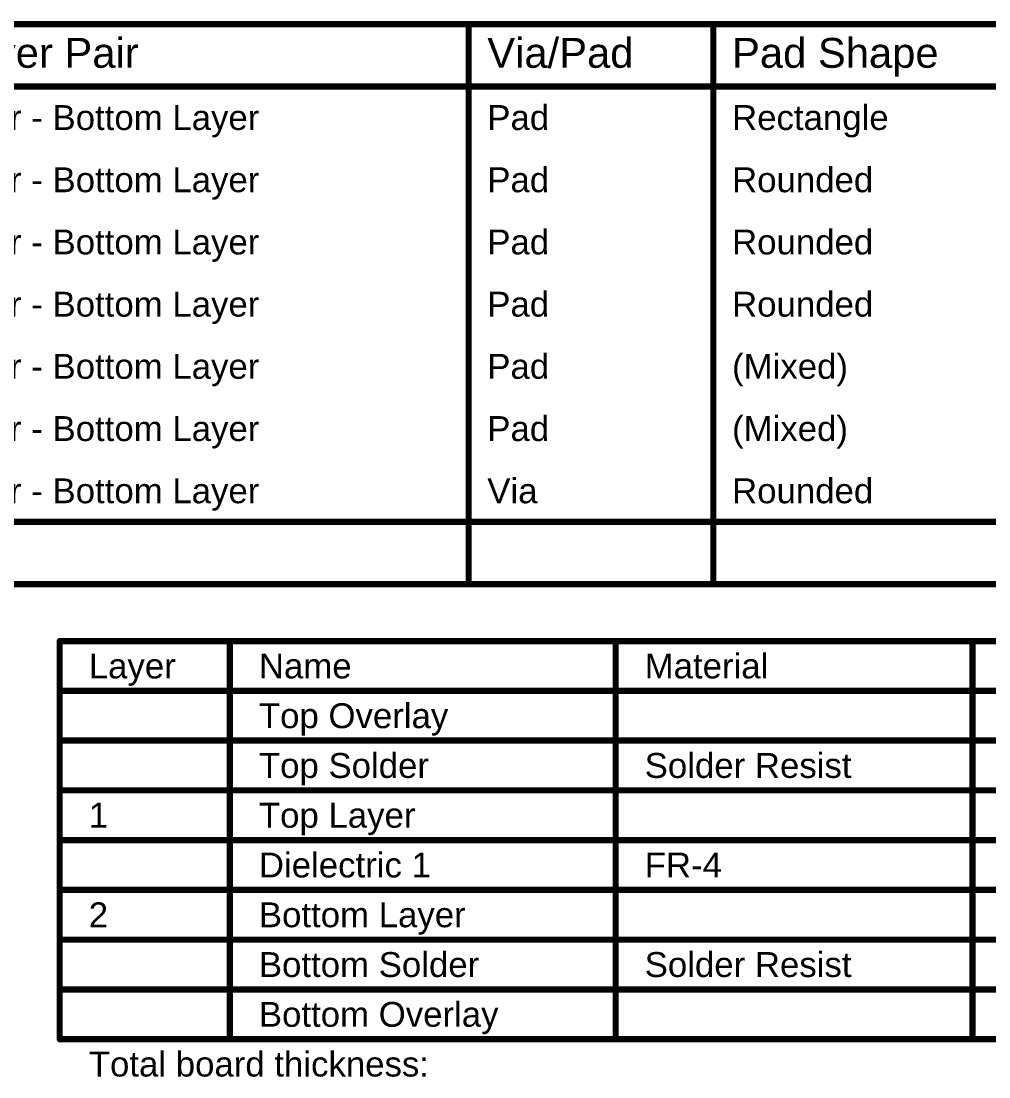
# Model space of a CAD drawing. Header units: inches. Extents: x -8 to 210, y -39 to 109.
# Drawn here: x 91.7 to 150.9, y 44.5 to 109.1 of the extents above; entities that cross this region are included whole.
import ezdxf

# ---------------------------------------------------------------- set-up
doc = ezdxf.new("R2010")
doc.units = ezdxf.units.IN
doc.layers.add('Drill Drawing', color=1, linetype='Continuous')
doc.layers.add('Fabrication', color=76, linetype='Continuous')
doc.styles.add('Arial', font='', dxfattribs={"height": 0.2})
doc.styles.get('Arial').set_extended_font_data('Arial')

msp = doc.modelspace()

# ---------------------------------------------------------------- linework, layer by layer
at = {"layer": 'Drill Drawing'}
for points in [[(-7.379, 108.953, 0.381, 0.381, 0), (170.678, 108.953, 0.381, 0.381, 0)], [(119.104, 74.663, 0.381, 0.381, 0), (119.104, 108.953, 0.381, 0.381, 0)], [(134.086, 74.663, 0.381, 0.381, 0), (134.086, 108.953, 0.381, 0.381, 0)], [(-7.379, 105.143, 0.381, 0.381, 0), (170.678, 105.143, 0.381, 0.381, 0)], [(-7.379, 78.473, 0.381, 0.381, 0), (170.678, 78.473, 0.381, 0.381, 0)], [(-7.379, 74.663, 0.381, 0.381, 0), (170.678, 74.663, 0.381, 0.381, 0)]]:
    msp.add_lwpolyline(points, format="xyseb", dxfattribs=at)
for points in [[(119.009, 108.953, 0.191, 0.191, 1), (119.199, 108.953, 0.191, 0.191, 1)], [(133.991, 108.953, 0.191, 0.191, 1), (134.181, 108.953, 0.191, 0.191, 1)], [(119.009, 74.663, 0.191, 0.191, 1), (119.199, 74.663, 0.191, 0.191, 1)], [(133.991, 74.663, 0.191, 0.191, 1), (134.181, 74.663, 0.191, 0.191, 1)]]:
    msp.add_lwpolyline(points, format="xyseb", close=True, dxfattribs=at)
at = {"layer": 'Fabrication'}
for points in [[(94.075, 46.791, 0.381, 0.381, 0), (94.075, 71.175, 0.381, 0.381, 0)], [(94.075, 71.175, 0.381, 0.381, 0), (209.361, 71.175, 0.381, 0.381, 0)], [(104.487, 46.791, 0.381, 0.381, 0), (104.487, 71.175, 0.381, 0.381, 0)], [(128.102, 46.791, 0.381, 0.381, 0), (128.102, 71.175, 0.381, 0.381, 0)], [(149.94, 46.791, 0.381, 0.381, 0), (149.94, 71.175, 0.381, 0.381, 0)], [(94.075, 68.127, 0.381, 0.381, 0), (209.361, 68.127, 0.381, 0.381, 0)], [(94.075, 65.079, 0.381, 0.381, 0), (104.487, 65.079, 0.381, 0.381, 0)], [(104.487, 65.079, 0.381, 0.381, 0), (128.102, 65.079, 0.381, 0.381, 0)], [(128.102, 65.079, 0.381, 0.381, 0), (149.94, 65.079, 0.381, 0.381, 0)], [(149.94, 65.079, 0.381, 0.381, 0), (166.446, 65.079, 0.381, 0.381, 0)], [(94.075, 62.031, 0.381, 0.381, 0), (104.487, 62.031, 0.381, 0.381, 0)], [(104.487, 62.031, 0.381, 0.381, 0), (128.102, 62.031, 0.381, 0.381, 0)], [(128.102, 62.031, 0.381, 0.381, 0), (149.94, 62.031, 0.381, 0.381, 0)], [(149.94, 62.031, 0.381, 0.381, 0), (166.446, 62.031, 0.381, 0.381, 0)], [(94.075, 58.983, 0.381, 0.381, 0), (104.487, 58.983, 0.381, 0.381, 0)], [(104.487, 58.983, 0.381, 0.381, 0), (128.102, 58.983, 0.381, 0.381, 0)], [(128.102, 58.983, 0.381, 0.381, 0), (149.94, 58.983, 0.381, 0.381, 0)], [(149.94, 58.983, 0.381, 0.381, 0), (166.446, 58.983, 0.381, 0.381, 0)], [(94.075, 55.935, 0.381, 0.381, 0), (104.487, 55.935, 0.381, 0.381, 0)], [(104.487, 55.935, 0.381, 0.381, 0), (128.102, 55.935, 0.381, 0.381, 0)], [(128.102, 55.935, 0.381, 0.381, 0), (149.94, 55.935, 0.381, 0.381, 0)], [(149.94, 55.935, 0.381, 0.381, 0), (166.446, 55.935, 0.381, 0.381, 0)], [(94.075, 52.887, 0.381, 0.381, 0), (104.487, 52.887, 0.381, 0.381, 0)], [(104.487, 52.887, 0.381, 0.381, 0), (128.102, 52.887, 0.381, 0.381, 0)], [(128.102, 52.887, 0.381, 0.381, 0), (149.94, 52.887, 0.381, 0.381, 0)], [(149.94, 52.887, 0.381, 0.381, 0), (166.446, 52.887, 0.381, 0.381, 0)], [(94.075, 49.839, 0.381, 0.381, 0), (104.487, 49.839, 0.381, 0.381, 0)], [(104.487, 49.839, 0.381, 0.381, 0), (128.102, 49.839, 0.381, 0.381, 0)], [(128.102, 49.839, 0.381, 0.381, 0), (149.94, 49.839, 0.381, 0.381, 0)], [(149.94, 49.839, 0.381, 0.381, 0), (166.446, 49.839, 0.381, 0.381, 0)], [(94.075, 46.791, 0.381, 0.381, 0), (104.487, 46.791, 0.381, 0.381, 0)], [(104.487, 46.791, 0.381, 0.381, 0), (128.102, 46.791, 0.381, 0.381, 0)], [(128.102, 46.791, 0.381, 0.381, 0), (149.94, 46.791, 0.381, 0.381, 0)], [(149.94, 46.791, 0.381, 0.381, 0), (166.446, 46.791, 0.381, 0.381, 0)]]:
    msp.add_lwpolyline(points, format="xyseb", dxfattribs=at)
for points in [[(93.98, 71.175, 0.191, 0.191, 1), (94.17, 71.175, 0.191, 0.191, 1)], [(93.98, 71.175, 0.191, 0.191, 1), (94.17, 71.175, 0.191, 0.191, 1)], [(104.391, 71.175, 0.191, 0.191, 1), (104.582, 71.175, 0.191, 0.191, 1)], [(128.007, 71.175, 0.191, 0.191, 1), (128.197, 71.175, 0.191, 0.191, 1)], [(149.845, 71.175, 0.191, 0.191, 1), (150.036, 71.175, 0.191, 0.191, 1)], [(93.98, 68.127, 0.191, 0.191, 1), (94.17, 68.127, 0.191, 0.191, 1)], [(93.98, 65.079, 0.191, 0.191, 1), (94.17, 65.079, 0.191, 0.191, 1)], [(104.391, 65.079, 0.191, 0.191, 1), (104.582, 65.079, 0.191, 0.191, 1)], [(104.391, 65.079, 0.191, 0.191, 1), (104.582, 65.079, 0.191, 0.191, 1)], [(128.007, 65.079, 0.191, 0.191, 1), (128.197, 65.079, 0.191, 0.191, 1)], [(128.007, 65.079, 0.191, 0.191, 1), (128.197, 65.079, 0.191, 0.191, 1)], [(149.845, 65.079, 0.191, 0.191, 1), (150.036, 65.079, 0.191, 0.191, 1)], [(149.845, 65.079, 0.191, 0.191, 1), (150.036, 65.079, 0.191, 0.191, 1)], [(93.98, 62.031, 0.191, 0.191, 1), (94.17, 62.031, 0.191, 0.191, 1)], [(104.391, 62.031, 0.191, 0.191, 1), (104.582, 62.031, 0.191, 0.191, 1)], [(104.391, 62.031, 0.191, 0.191, 1), (104.582, 62.031, 0.191, 0.191, 1)], [(128.007, 62.031, 0.191, 0.191, 1), (128.197, 62.031, 0.191, 0.191, 1)], [(128.007, 62.031, 0.191, 0.191, 1), (128.197, 62.031, 0.191, 0.191, 1)], [(149.845, 62.031, 0.191, 0.191, 1), (150.036, 62.031, 0.191, 0.191, 1)], [(149.845, 62.031, 0.191, 0.191, 1), (150.036, 62.031, 0.191, 0.191, 1)], [(93.98, 58.983, 0.191, 0.191, 1), (94.17, 58.983, 0.191, 0.191, 1)], [(104.391, 58.983, 0.191, 0.191, 1), (104.582, 58.983, 0.191, 0.191, 1)], [(104.391, 58.983, 0.191, 0.191, 1), (104.582, 58.983, 0.191, 0.191, 1)], [(128.007, 58.983, 0.191, 0.191, 1), (128.197, 58.983, 0.191, 0.191, 1)], [(128.007, 58.983, 0.191, 0.191, 1), (128.197, 58.983, 0.191, 0.191, 1)], [(149.845, 58.983, 0.191, 0.191, 1), (150.036, 58.983, 0.191, 0.191, 1)], [(149.845, 58.983, 0.191, 0.191, 1), (150.036, 58.983, 0.191, 0.191, 1)], [(93.98, 55.935, 0.191, 0.191, 1), (94.17, 55.935, 0.191, 0.191, 1)], [(104.391, 55.935, 0.191, 0.191, 1), (104.582, 55.935, 0.191, 0.191, 1)], [(104.391, 55.935, 0.191, 0.191, 1), (104.582, 55.935, 0.191, 0.191, 1)], [(128.007, 55.935, 0.191, 0.191, 1), (128.197, 55.935, 0.191, 0.191, 1)], [(128.007, 55.935, 0.191, 0.191, 1), (128.197, 55.935, 0.191, 0.191, 1)], [(149.845, 55.935, 0.191, 0.191, 1), (150.036, 55.935, 0.191, 0.191, 1)], [(149.845, 55.935, 0.191, 0.191, 1), (150.036, 55.935, 0.191, 0.191, 1)], [(93.98, 52.887, 0.191, 0.191, 1), (94.17, 52.887, 0.191, 0.191, 1)], [(104.391, 52.887, 0.191, 0.191, 1), (104.582, 52.887, 0.191, 0.191, 1)], [(104.391, 52.887, 0.191, 0.191, 1), (104.582, 52.887, 0.191, 0.191, 1)], [(128.007, 52.887, 0.191, 0.191, 1), (128.197, 52.887, 0.191, 0.191, 1)], [(128.007, 52.887, 0.191, 0.191, 1), (128.197, 52.887, 0.191, 0.191, 1)], [(149.845, 52.887, 0.191, 0.191, 1), (150.036, 52.887, 0.191, 0.191, 1)], [(149.845, 52.887, 0.191, 0.191, 1), (150.036, 52.887, 0.191, 0.191, 1)], [(93.98, 49.839, 0.191, 0.191, 1), (94.17, 49.839, 0.191, 0.191, 1)], [(104.391, 49.839, 0.191, 0.191, 1), (104.582, 49.839, 0.191, 0.191, 1)], [(104.391, 49.839, 0.191, 0.191, 1), (104.582, 49.839, 0.191, 0.191, 1)], [(128.007, 49.839, 0.191, 0.191, 1), (128.197, 49.839, 0.191, 0.191, 1)], [(128.007, 49.839, 0.191, 0.191, 1), (128.197, 49.839, 0.191, 0.191, 1)], [(149.845, 49.839, 0.191, 0.191, 1), (150.036, 49.839, 0.191, 0.191, 1)], [(149.845, 49.839, 0.191, 0.191, 1), (150.036, 49.839, 0.191, 0.191, 1)], [(93.98, 46.791, 0.191, 0.191, 1), (94.17, 46.791, 0.191, 0.191, 1)], [(93.98, 46.791, 0.191, 0.191, 1), (94.17, 46.791, 0.191, 0.191, 1)], [(104.391, 46.791, 0.191, 0.191, 1), (104.582, 46.791, 0.191, 0.191, 1)], [(104.391, 46.791, 0.191, 0.191, 1), (104.582, 46.791, 0.191, 0.191, 1)], [(104.391, 46.791, 0.191, 0.191, 1), (104.582, 46.791, 0.191, 0.191, 1)], [(128.007, 46.791, 0.191, 0.191, 1), (128.197, 46.791, 0.191, 0.191, 1)], [(128.007, 46.791, 0.191, 0.191, 1), (128.197, 46.791, 0.191, 0.191, 1)], [(128.007, 46.791, 0.191, 0.191, 1), (128.197, 46.791, 0.191, 0.191, 1)], [(149.845, 46.791, 0.191, 0.191, 1), (150.036, 46.791, 0.191, 0.191, 1)], [(149.845, 46.791, 0.191, 0.191, 1), (150.036, 46.791, 0.191, 0.191, 1)], [(149.845, 46.791, 0.191, 0.191, 1), (150.036, 46.791, 0.191, 0.191, 1)]]:
    msp.add_lwpolyline(points, format="xyseb", close=True, dxfattribs=at)

# ---------------------------------------------------------------- texts
at = {"layer": 'Drill Drawing', "style": 'Arial'}
for s, height, p in [('Drill Layer Pair', 1.8288, (82.158, 106.286)), ('Via/Pad', 1.8288, (120.247, 106.286)), ('Pad Shape', 1.8288, (135.229, 106.286)), ('Top Layer - Bottom Layer', 1.524, (82.158, 102.476)), ('Pad', 1.524, (120.247, 102.476)), ('Rectangle', 1.524, (135.229, 102.476)), ('Pad', 1.524, (120.247, 98.666)), ('Rounded', 1.524, (135.229, 98.666)), ('Top Layer - Bottom Layer', 1.524, (82.158, 98.666)), ('Top Layer - Bottom Layer', 1.524, (82.158, 94.856)), ('Pad', 1.524, (120.247, 94.856)), ('Rounded', 1.524, (135.229, 94.856)), ('Top Layer - Bottom Layer', 1.524, (82.158, 91.046)), ('Pad', 1.524, (120.247, 91.046)), ('Rounded', 1.524, (135.229, 91.046)), ('Top Layer - Bottom Layer', 1.524, (82.158, 87.236)), ('Pad', 1.524, (120.247, 87.236)), ('(Mixed)', 1.524, (135.229, 87.236)), ('Top Layer - Bottom Layer', 1.524, (82.158, 83.426)), ('Pad', 1.524, (120.247, 83.426)), ('(Mixed)', 1.524, (135.229, 83.426)), ('Top Layer - Bottom Layer', 1.524, (82.158, 79.616)), ('Via', 1.524, (120.247, 79.616)), ('Rounded', 1.524, (135.229, 79.616))]:
    msp.add_text(s, height=height, dxfattribs=at).set_placement(p)
at = {"layer": 'Fabrication', "style": 'Arial'}
for s, p in [('Material', (129.88, 68.889)), ('Layer', (95.853, 68.889)), ('Name', (106.265, 68.889)), ('Top Overlay', (106.265, 65.841)), ('Top Solder', (106.265, 62.793)), ('Solder Resist', (129.88, 62.793)), ('1', (95.853, 59.745)), ('Top Layer', (106.265, 59.745)), ('Dielectric 1', (106.265, 56.697)), ('FR-4', (129.88, 56.697)), ('2', (95.853, 53.649)), ('Bottom Layer', (106.265, 53.649)), ('Bottom Solder', (106.265, 50.601)), ('Solder Resist', (129.88, 50.601)), ('Bottom Overlay', (106.265, 47.553)), ('Total board thickness:', (95.853, 44.505))]:
    msp.add_text(s, height=1.524, dxfattribs=at).set_placement(p)

doc.saveas('drawing.dxf')
